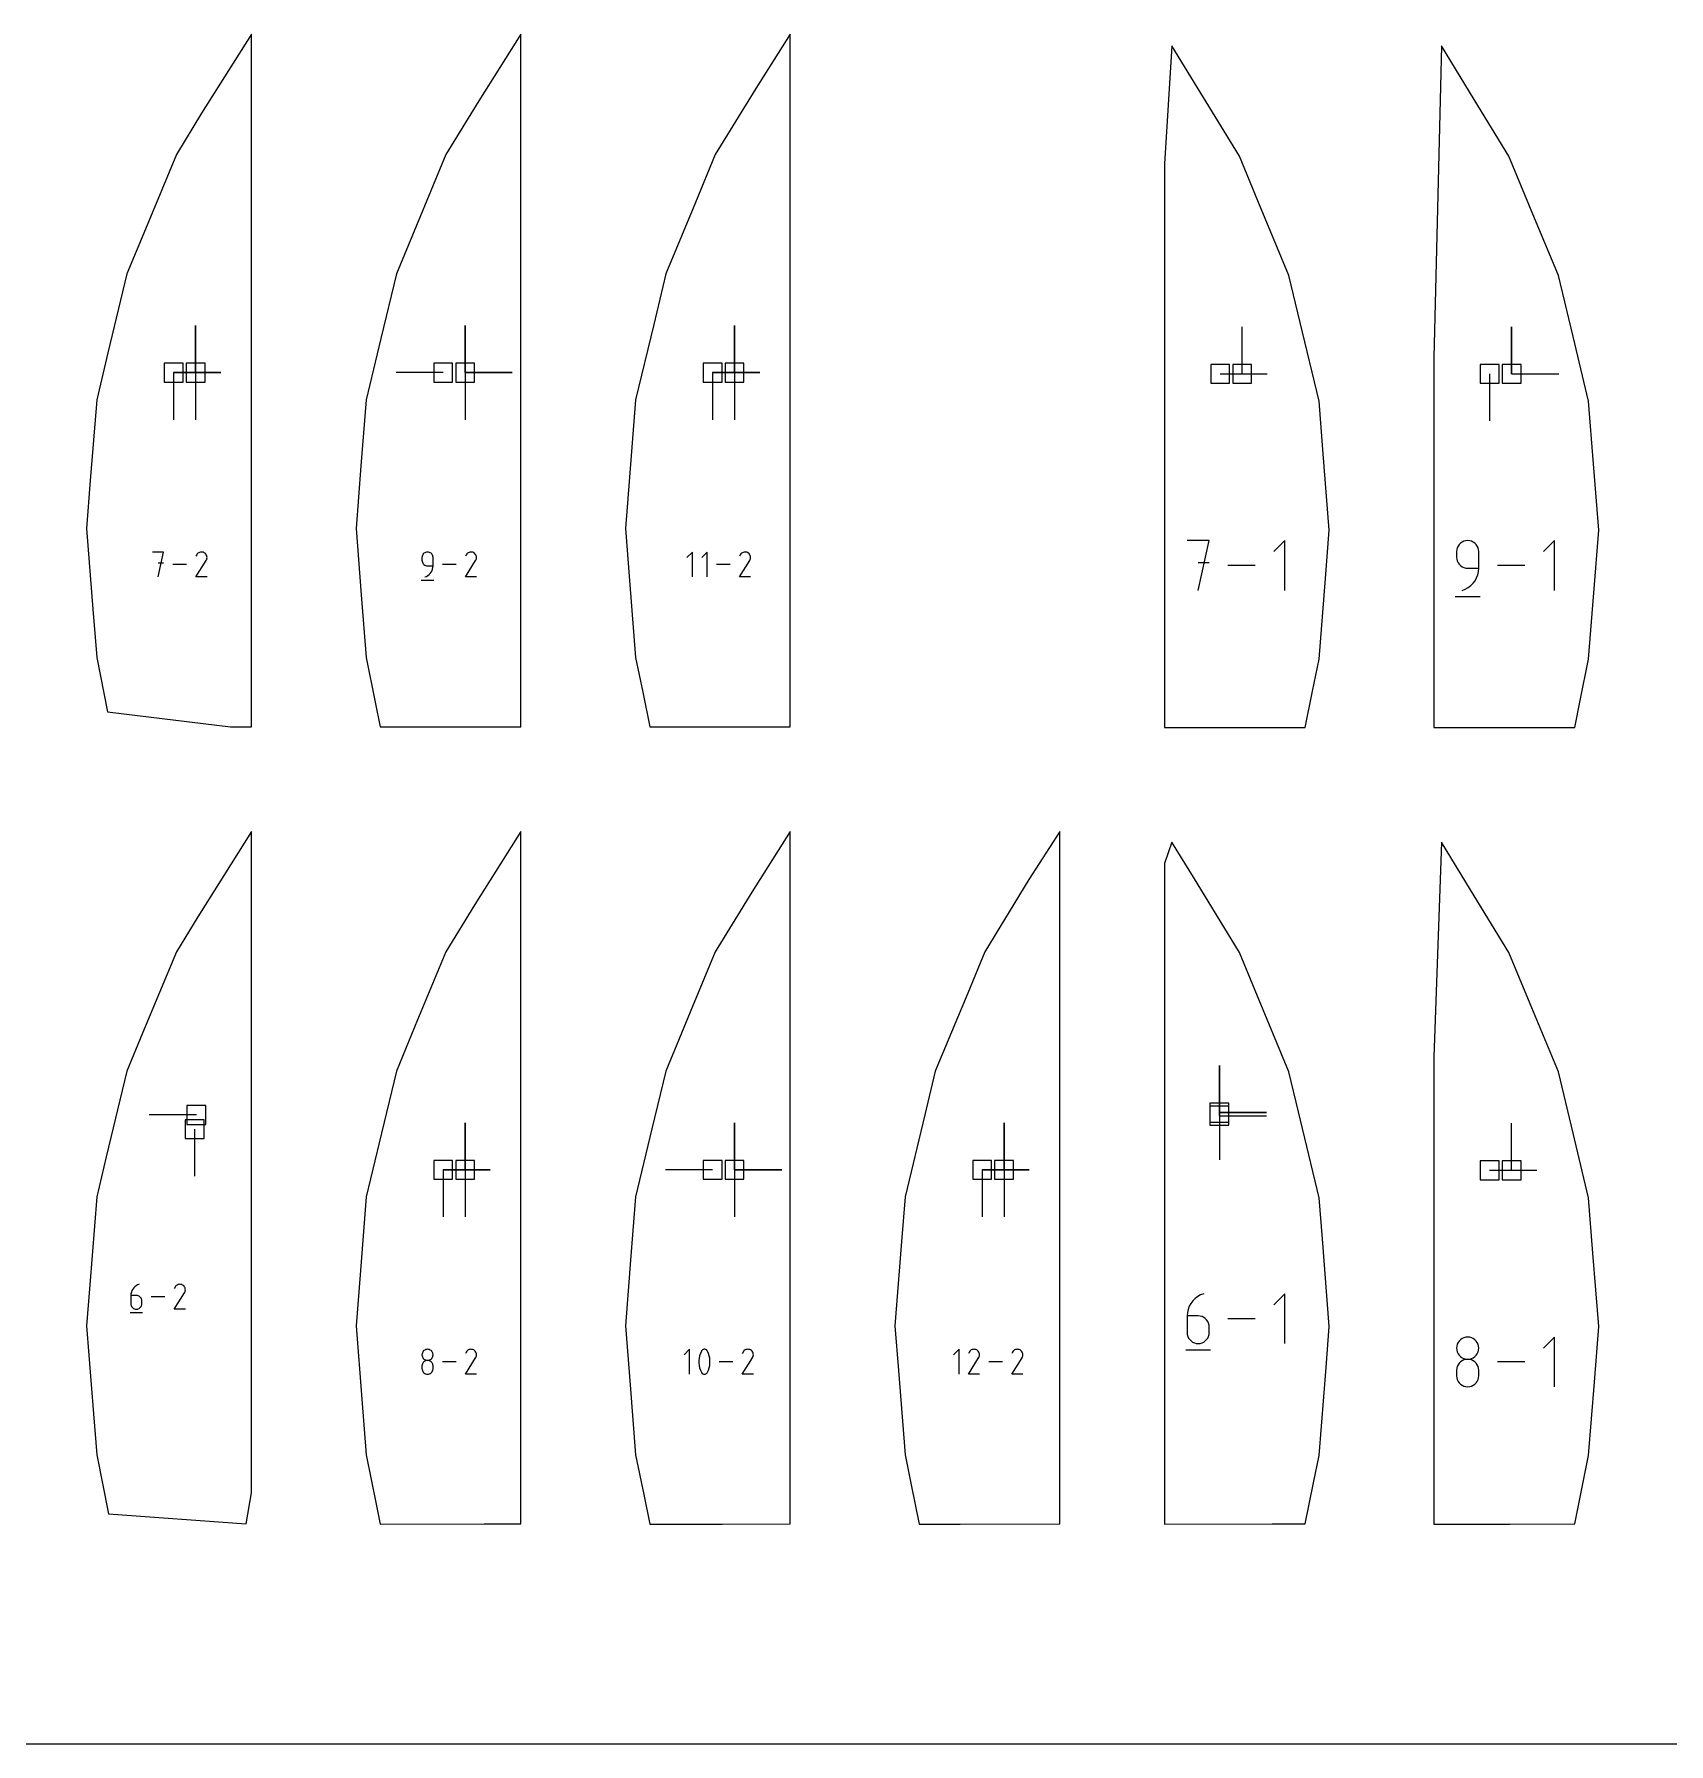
# Model space of a CAD drawing. Extents: x 0 to 800, y 0 to 1000.
# Drawn here: x 590 to 639.6, y 0 to 51.9 of the extents above; entities that cross this region are included whole.
import ezdxf

# ---------------------------------------------------------------- set-up
doc = ezdxf.new("R2010")
doc.units = 0

msp = doc.modelspace()

# ---------------------------------------------------------------- linework, layer by layer
at = {"layer": 'annotation', "color": 1}
for p, q in [((594.901879, 41.599714), (594.901879, 43.028464)), ((594.901879, 41.599714), (594.901879, 43.028464)), ((594.901879, 43.028464), (594.901879, 41.599714)), ((603.07688, 41.599714), (603.07688, 43.028464)), ((603.07688, 41.599714), (603.07688, 43.028464)), ((603.07688, 43.028464), (603.07688, 41.599714)), ((603.07688, 41.599714), (603.07688, 43.028464)), ((603.07688, 43.028464), (603.07688, 41.599714)), ((611.251881, 41.599714), (611.251881, 43.028464)), ((611.251881, 41.599714), (611.251881, 43.028464)), ((611.251881, 43.028464), (611.251881, 41.599714)), ((626.649382, 41.564891), (626.649382, 42.993641)), ((634.824383, 41.564891), (634.824383, 42.993641)), ((634.824383, 41.564891), (634.824383, 42.993641)), ((634.824383, 42.993641), (634.824383, 41.564891)), ((594.235629, 41.599714), (595.664379, 41.599714)), ((594.235629, 41.599714), (595.664379, 41.599714)), ((595.664379, 41.599714), (594.235629, 41.599714)), ((594.235629, 41.599714), (594.235629, 40.170964)), ((594.901879, 41.599714), (594.901879, 40.170964)), ((602.41063, 41.599714), (600.98188, 41.599714)), ((603.07688, 41.599714), (604.50563, 41.599714)), ((603.07688, 41.599714), (604.50563, 41.599714)), ((604.50563, 41.599714), (603.07688, 41.599714)), ((603.07688, 41.599714), (603.07688, 40.170964)), ((610.58563, 41.599714), (612.01438, 41.599714)), ((610.58563, 41.599714), (612.01438, 41.599714)), ((612.01438, 41.599714), (610.58563, 41.599714)), ((610.58563, 41.599714), (610.58563, 40.170964)), ((611.251881, 41.599714), (611.251881, 40.170964)), ((625.983132, 41.564891), (627.411882, 41.564891)), ((634.158132, 41.564891), (634.158132, 40.136141)), ((634.824383, 41.564891), (636.253133, 41.564891)), ((625.652349, 36.506567), (624.980248, 36.506567)), ((625.316346, 34.995171), (625.652349, 36.506567)), ((627.948398, 36.506567), (627.612396, 36.17047)), ((627.948398, 34.995171), (627.948398, 36.506567)), ((633.201527, 36.340046), (633.176666, 36.287692)), ((633.234676, 36.386958), (633.201527, 36.340046)), ((633.275156, 36.427478), (633.234676, 36.386958)), ((633.32201, 36.460651), (633.275156, 36.427478)), ((633.374281, 36.485525), (633.32201, 36.460651)), ((633.431014, 36.501148), (633.374281, 36.485525)), ((633.491252, 36.506567), (633.431014, 36.501148)), ((633.551615, 36.501148), (633.491252, 36.506567)), ((633.491252, 36.506567), (633.491252, 36.506567)), ((633.608414, 36.485525), (633.551615, 36.501148)), ((633.660705, 36.460651), (633.608414, 36.485525)), ((633.707543, 36.427478), (633.660705, 36.460651)), ((633.747983, 36.386958), (633.707543, 36.427478)), ((633.781082, 36.340046), (633.747983, 36.386958)), ((633.805893, 36.287692), (633.781082, 36.340046)), ((636.122973, 36.506567), (635.78697, 36.17047)), ((636.122973, 34.995171), (636.122973, 36.506567)), ((593.930369, 36.157793), (593.593947, 36.157793)), ((593.762181, 35.401259), (593.930369, 36.157793)), ((593.930369, 35.820896), (593.762181, 35.820896)), ((594.91151, 35.401253), (595.22198, 35.90107)), ((594.934045, 36.073669), (594.911984, 36.03135)), ((594.951553, 36.098495), (594.934045, 36.073669)), ((594.972557, 36.119219), (594.951553, 36.098495)), ((594.996421, 36.135674), (594.972557, 36.119219)), ((595.022505, 36.147696), (594.996421, 36.135674)), ((595.050169, 36.155118), (595.022505, 36.147696)), ((595.078776, 36.157774), (595.050169, 36.155118)), ((595.107686, 36.155498), (595.078776, 36.157774)), ((595.136261, 36.148125), (595.107686, 36.155498)), ((595.163861, 36.135488), (595.136261, 36.148125)), ((595.188547, 36.117959), (595.163861, 36.135488)), ((595.163861, 36.135488), (595.163861, 36.135488)), ((595.209187, 36.096924), (595.188547, 36.117959)), ((595.225598, 36.073028), (595.209187, 36.096924)), ((595.22198, 35.90107), (595.222351, 35.901529)), ((595.22198, 35.90107), (595.22198, 35.90107)), ((595.222351, 35.901529), (595.222707, 35.901992)), ((595.222707, 35.901992), (595.22305, 35.902463)), ((595.22305, 35.902463), (595.223382, 35.902946)), ((595.223382, 35.902946), (595.223707, 35.903444)), ((595.223707, 35.903444), (595.224025, 35.903962)), ((595.224025, 35.903962), (595.22434, 35.904503)), ((595.22434, 35.904503), (595.224654, 35.905072)), ((595.224654, 35.905072), (595.224969, 35.905672)), ((595.224969, 35.905672), (595.237788, 35.933196)), ((595.224969, 35.905672), (595.224969, 35.905672)), ((595.237596, 36.046915), (595.225598, 36.073028)), ((595.244997, 36.019231), (595.237596, 36.046915)), ((595.237788, 35.933196), (595.245277, 35.961727)), ((595.247619, 35.99062), (595.244997, 36.019231)), ((595.245277, 35.961727), (595.247619, 35.99062)), ((601.77185, 36.019781), (601.769137, 35.989558)), ((601.769137, 35.989558), (601.769137, 35.905441)), ((601.769137, 35.905441), (601.769137, 35.905441)), ((601.769137, 35.905441), (601.77185, 35.875219)), ((601.779668, 36.048234), (601.77185, 36.019781)), ((601.77185, 35.875219), (601.779668, 35.846771)), ((601.792112, 36.07444), (601.779668, 36.048234)), ((601.779668, 35.846771), (601.792112, 35.820571)), ((601.808705, 36.097922), (601.792112, 36.07444)), ((601.792112, 35.820571), (601.808705, 35.797096)), ((601.828967, 36.118204), (601.808705, 36.097922)), ((601.808705, 35.797096), (601.828967, 35.776822)), ((601.85242, 36.134809), (601.828967, 36.118204)), ((601.878585, 36.14726), (601.85242, 36.134809)), ((601.906982, 36.15508), (601.878585, 36.14726)), ((601.937135, 36.157793), (601.906982, 36.15508)), ((601.967349, 36.15508), (601.937135, 36.157793)), ((601.937135, 36.157793), (601.937135, 36.157793)), ((601.99578, 36.14726), (601.967349, 36.15508)), ((602.021955, 36.134809), (601.99578, 36.14726)), ((602.0454, 36.118204), (602.021955, 36.134809)), ((602.065642, 36.097922), (602.0454, 36.118204)), ((602.08221, 36.07444), (602.065642, 36.097922)), ((602.094629, 36.048234), (602.08221, 36.07444)), ((602.102428, 36.019781), (602.094629, 36.048234)), ((602.105132, 35.989558), (602.102428, 36.019781)), ((602.105132, 35.737254), (602.105132, 35.989558)), ((602.105132, 35.989558), (602.105132, 35.989558)), ((603.086297, 35.401253), (603.396767, 35.90107)), ((603.108832, 36.073669), (603.086771, 36.03135)), ((603.12634, 36.098495), (603.108832, 36.073669)), ((603.147345, 36.119219), (603.12634, 36.098495)), ((603.171208, 36.135674), (603.147345, 36.119219)), ((603.197292, 36.147696), (603.171208, 36.135674)), ((603.224956, 36.155118), (603.197292, 36.147696)), ((603.253563, 36.157774), (603.224956, 36.155118)), ((603.282473, 36.155498), (603.253563, 36.157774)), ((603.311048, 36.148125), (603.282473, 36.155498)), ((603.338649, 36.135488), (603.311048, 36.148125)), ((603.363334, 36.117959), (603.338649, 36.135488)), ((603.338649, 36.135488), (603.338649, 36.135488)), ((603.383974, 36.096924), (603.363334, 36.117959)), ((603.400385, 36.073028), (603.383974, 36.096924)), ((603.396767, 35.90107), (603.397138, 35.901529)), ((603.396767, 35.90107), (603.396767, 35.90107)), ((603.397138, 35.901529), (603.397494, 35.901992)), ((603.397494, 35.901992), (603.397837, 35.902463)), ((603.397837, 35.902463), (603.398169, 35.902946)), ((603.398169, 35.902946), (603.398494, 35.903444)), ((603.398494, 35.903444), (603.398812, 35.903962)), ((603.398812, 35.903962), (603.399127, 35.904503)), ((603.399127, 35.904503), (603.399441, 35.905072)), ((603.399441, 35.905072), (603.399756, 35.905672)), ((603.399756, 35.905672), (603.412575, 35.933196)), ((603.399756, 35.905672), (603.399756, 35.905672)), ((603.412383, 36.046915), (603.400385, 36.073028)), ((603.419784, 36.019231), (603.412383, 36.046915)), ((603.412575, 35.933196), (603.420064, 35.961727)), ((603.422406, 35.99062), (603.419784, 36.019231)), ((603.420064, 35.961727), (603.422406, 35.99062)), ((609.970356, 36.157793), (609.802169, 35.989558)), ((609.970356, 35.401259), (609.970356, 36.157793)), ((610.422244, 36.157793), (610.254057, 35.989558)), ((610.422244, 35.401259), (610.422244, 36.157793)), ((611.403337, 35.401253), (611.713807, 35.90107)), ((611.425873, 36.073669), (611.403812, 36.03135)), ((611.44338, 36.098495), (611.425873, 36.073669)), ((611.464385, 36.119219), (611.44338, 36.098495)), ((611.488249, 36.135674), (611.464385, 36.119219)), ((611.514332, 36.147696), (611.488249, 36.135674)), ((611.541997, 36.155118), (611.514332, 36.147696)), ((611.570604, 36.157774), (611.541997, 36.155118)), ((611.599514, 36.155498), (611.570604, 36.157774)), ((611.628089, 36.148125), (611.599514, 36.155498)), ((611.655689, 36.135488), (611.628089, 36.148125)), ((611.680375, 36.117959), (611.655689, 36.135488)), ((611.655689, 36.135488), (611.655689, 36.135488)), ((611.701015, 36.096924), (611.680375, 36.117959)), ((611.717425, 36.073028), (611.701015, 36.096924)), ((611.713807, 35.90107), (611.714179, 35.901529)), ((611.713807, 35.90107), (611.713807, 35.90107)), ((611.714179, 35.901529), (611.714534, 35.901992)), ((611.714534, 35.901992), (611.714877, 35.902463)), ((611.714877, 35.902463), (611.71521, 35.902946)), ((611.71521, 35.902946), (611.715534, 35.903444)), ((611.715534, 35.903444), (611.715853, 35.903962)), ((611.715853, 35.903962), (611.716168, 35.904503)), ((611.716168, 35.904503), (611.716481, 35.905072)), ((611.716481, 35.905072), (611.716796, 35.905672)), ((611.716796, 35.905672), (611.729616, 35.933196)), ((611.716796, 35.905672), (611.716796, 35.905672)), ((611.729423, 36.046915), (611.717425, 36.073028)), ((611.736825, 36.019231), (611.729423, 36.046915)), ((611.729616, 35.933196), (611.737104, 35.961727)), ((611.739446, 35.99062), (611.736825, 36.019231)), ((611.737104, 35.961727), (611.739446, 35.99062)), ((625.652349, 35.833519), (625.316346, 35.833519)), ((633.161047, 36.230849), (633.155628, 36.17047)), ((633.155628, 36.17047), (633.155628, 36.002421)), ((633.155628, 36.002421), (633.155628, 36.002421)), ((633.155628, 36.002421), (633.161047, 35.942045)), ((633.176666, 36.287692), (633.161047, 36.230849)), ((633.161047, 35.942045), (633.176666, 35.885211)), ((633.176666, 35.885211), (633.201527, 35.83287)), ((633.201527, 35.83287), (633.234676, 35.785972)), ((633.821472, 36.230849), (633.805893, 36.287692)), ((633.826875, 36.17047), (633.821472, 36.230849)), ((633.826875, 35.666418), (633.826875, 36.17047)), ((633.826875, 36.17047), (633.826875, 36.17047)), ((594.627823, 35.779526), (594.214164, 35.779526)), ((595.247504, 35.401253), (594.91151, 35.401253)), ((601.748144, 35.306692), (602.12641, 35.306692)), ((601.828967, 35.776822), (601.85242, 35.760225)), ((601.85242, 35.760225), (601.878585, 35.74778)), ((601.853065, 35.401259), (601.901107, 35.419162)), ((601.853065, 35.401259), (601.853065, 35.401259)), ((601.878585, 35.74778), (601.906982, 35.739965)), ((601.901107, 35.419162), (601.945204, 35.443361)), ((601.906982, 35.739965), (601.937135, 35.737254)), ((601.937135, 35.737254), (602.105132, 35.737254)), ((601.945204, 35.443361), (601.9849, 35.473239)), ((601.9849, 35.473239), (602.019739, 35.508181)), ((602.019739, 35.508181), (602.049265, 35.547569)), ((602.049265, 35.547569), (602.073023, 35.590787)), ((602.073023, 35.590787), (602.090558, 35.637218)), ((602.090558, 35.637218), (602.101413, 35.686246)), ((602.101413, 35.686246), (602.105132, 35.737254)), ((602.802611, 35.779526), (602.388951, 35.779526)), ((603.422291, 35.401253), (603.086297, 35.401253)), ((611.119651, 35.779526), (610.705991, 35.779526)), ((611.739332, 35.401253), (611.403337, 35.401253)), ((627.045717, 35.750869), (626.219312, 35.750869)), ((633.234676, 35.785972), (633.275156, 35.745469)), ((633.275156, 35.745469), (633.32201, 35.712311)), ((633.32201, 35.712311), (633.374281, 35.687449)), ((633.374281, 35.687449), (633.431014, 35.671835)), ((633.431014, 35.671835), (633.491252, 35.666418)), ((633.491252, 35.666418), (633.826875, 35.666418)), ((633.656277, 35.208779), (633.715265, 35.287468)), ((633.715265, 35.287468), (633.762729, 35.373808)), ((633.762729, 35.373808), (633.797759, 35.466568)), ((633.797759, 35.466568), (633.819445, 35.564515)), ((633.819445, 35.564515), (633.826875, 35.666418)), ((635.220291, 35.750869), (634.393886, 35.750869)), ((633.113687, 34.806247), (633.869385, 34.806247)), ((633.323298, 34.995171), (633.419276, 35.030938)), ((633.323298, 34.995171), (633.323298, 34.995171)), ((633.419276, 35.030938), (633.507373, 35.079282)), ((633.507373, 35.079282), (633.586676, 35.138973)), ((633.586676, 35.138973), (633.656277, 35.208779)), ((625.959382, 19.150272), (625.959382, 20.579022)), ((625.959382, 19.150272), (625.959382, 20.579022)), ((625.959382, 20.579022), (625.959382, 19.150272)), ((625.959382, 19.150272), (625.959382, 20.579022)), ((625.959382, 20.579022), (625.959382, 19.150272)), ((625.959382, 19.055022), (625.959382, 20.483772)), ((625.959382, 19.055022), (625.959382, 20.483772)), ((625.959382, 20.483772), (625.959382, 19.055022)), ((594.925629, 19.078238), (593.496879, 19.078238)), ((603.07688, 17.411988), (603.07688, 18.840738)), ((603.07688, 17.411988), (603.07688, 18.840738)), ((603.07688, 18.840738), (603.07688, 17.411988)), ((611.251881, 17.411988), (611.251881, 18.840738)), ((611.251881, 17.411988), (611.251881, 18.840738)), ((611.251881, 18.840738), (611.251881, 17.411988)), ((611.251881, 17.411988), (611.251881, 18.840738)), ((611.251881, 18.840738), (611.251881, 17.411988)), ((619.426881, 17.411988), (619.426881, 18.840738)), ((619.426881, 17.411988), (619.426881, 18.840738)), ((619.426881, 18.840738), (619.426881, 17.411988)), ((625.959382, 19.150272), (627.388132, 19.150272)), ((625.959382, 19.150272), (627.388132, 19.150272)), ((627.388132, 19.150272), (625.959382, 19.150272)), ((625.959382, 19.150272), (625.959382, 17.721522)), ((625.959382, 19.055022), (627.388132, 19.055022)), ((634.824383, 17.40038), (634.824383, 18.82913)), ((594.873004, 18.649613), (594.873004, 17.220863)), ((602.41063, 17.411988), (602.410629, 15.983238)), ((602.41063, 17.411988), (603.83938, 17.411988)), ((602.41063, 17.411988), (603.83938, 17.411988)), ((603.83938, 17.411988), (602.41063, 17.411988)), ((603.07688, 17.411988), (603.07688, 15.983238)), ((610.58563, 17.411988), (609.15688, 17.411988)), ((611.251881, 17.411988), (612.680631, 17.411988)), ((611.251881, 17.411988), (612.680631, 17.411988)), ((612.680631, 17.411988), (611.251881, 17.411988)), ((611.251881, 17.411988), (611.251881, 15.983238)), ((618.760631, 17.411988), (620.189381, 17.411988)), ((618.760631, 17.411988), (620.189381, 17.411988)), ((620.189381, 17.411988), (618.760631, 17.411988)), ((618.760631, 17.411988), (618.760631, 15.983238)), ((619.426881, 17.411988), (619.426881, 15.983238)), ((634.158132, 17.40038), (635.586882, 17.40038)), ((592.941191, 13.654446), (592.937471, 13.60331)), ((592.937471, 13.60331), (592.937471, 13.35186)), ((593.105468, 13.60331), (592.937471, 13.60331)), ((592.952048, 13.703577), (592.941191, 13.654446)), ((592.96959, 13.750095), (592.952048, 13.703577)), ((592.993363, 13.79339), (592.96959, 13.750095)), ((593.022913, 13.832854), (592.993363, 13.79339)), ((593.057787, 13.867876), (593.022913, 13.832854)), ((593.097533, 13.897849), (593.057787, 13.867876)), ((593.141696, 13.922162), (593.097533, 13.897849)), ((593.135683, 13.600614), (593.105468, 13.60331)), ((593.164114, 13.592837), (593.135683, 13.600614)), ((593.189823, 13.940207), (593.141696, 13.922162)), ((593.190288, 13.58045), (593.164114, 13.592837)), ((593.189823, 13.940207), (593.189823, 13.940207)), ((593.213733, 13.56392), (593.190288, 13.58045)), ((593.233976, 13.543716), (593.213733, 13.56392)), ((593.250543, 13.520309), (593.233976, 13.543716)), ((593.262963, 13.494166), (593.250543, 13.520309)), ((593.270761, 13.465757), (593.262963, 13.494166)), ((593.970897, 13.56194), (593.557237, 13.56194)), ((594.254583, 13.183667), (594.565053, 13.683484)), ((594.277118, 13.856083), (594.255057, 13.813763)), ((594.294626, 13.880909), (594.277118, 13.856083)), ((594.315631, 13.901632), (594.294626, 13.880909)), ((594.339494, 13.918088), (594.315631, 13.901632)), ((594.365578, 13.93011), (594.339494, 13.918088)), ((594.393242, 13.937532), (594.365578, 13.93011)), ((594.421849, 13.940188), (594.393242, 13.937532)), ((594.450759, 13.937912), (594.421849, 13.940188)), ((594.479334, 13.930539), (594.450759, 13.937912)), ((594.506935, 13.917902), (594.479334, 13.930539)), ((594.53162, 13.900373), (594.506935, 13.917902)), ((594.506935, 13.917902), (594.506935, 13.917902)), ((594.55226, 13.879338), (594.53162, 13.900373)), ((594.568671, 13.855442), (594.55226, 13.879338)), ((594.565053, 13.683484), (594.565424, 13.683943)), ((594.565053, 13.683484), (594.565053, 13.683484)), ((594.565424, 13.683943), (594.56578, 13.684406)), ((594.56578, 13.684406), (594.566123, 13.684877)), ((594.566123, 13.684877), (594.566455, 13.68536)), ((594.566455, 13.68536), (594.56678, 13.685858)), ((594.56678, 13.685858), (594.567098, 13.686376)), ((594.567098, 13.686376), (594.567413, 13.686917)), ((594.567413, 13.686917), (594.567727, 13.687486)), ((594.567727, 13.687486), (594.568042, 13.688086)), ((594.568042, 13.688086), (594.580861, 13.71561)), ((594.568042, 13.688086), (594.568042, 13.688086)), ((594.580669, 13.829329), (594.568671, 13.855442)), ((594.58807, 13.801645), (594.580669, 13.829329)), ((594.580861, 13.71561), (594.58835, 13.744141)), ((594.590692, 13.773034), (594.58807, 13.801645)), ((594.58835, 13.744141), (594.590692, 13.773034)), ((625.22109, 13.509532), (625.151418, 13.439564)), ((625.300493, 13.56941), (625.22109, 13.509532)), ((625.388721, 13.617983), (625.300493, 13.56941)), ((625.484869, 13.654032), (625.388721, 13.617983)), ((625.484869, 13.654032), (625.484869, 13.654032)), ((627.947972, 13.654032), (627.611969, 13.317935)), ((627.947972, 12.142637), (627.947972, 13.654032)), ((592.91643, 13.089106), (593.294696, 13.089106)), ((592.937471, 13.35186), (592.937471, 13.35186)), ((592.937471, 13.35186), (592.940183, 13.321639)), ((592.940183, 13.321639), (592.948001, 13.29319)), ((592.948001, 13.29319), (592.960446, 13.266991)), ((592.960446, 13.266991), (592.977038, 13.243516)), ((592.977038, 13.243516), (592.997301, 13.223241)), ((592.997301, 13.223241), (593.020753, 13.206644)), ((593.020753, 13.206644), (593.046918, 13.1942)), ((593.046918, 13.1942), (593.075316, 13.186384)), ((593.075316, 13.186384), (593.105468, 13.183673)), ((593.105468, 13.183673), (593.135683, 13.186384)), ((593.105468, 13.183673), (593.105468, 13.183673)), ((593.135683, 13.186384), (593.164114, 13.1942)), ((593.164114, 13.1942), (593.190288, 13.206644)), ((593.190288, 13.206644), (593.213733, 13.223241)), ((593.213733, 13.223241), (593.233976, 13.243516)), ((593.233976, 13.243516), (593.250543, 13.266991)), ((593.250543, 13.266991), (593.262963, 13.29319)), ((593.262963, 13.29319), (593.270761, 13.321639)), ((593.273466, 13.43555), (593.270761, 13.465757)), ((593.270761, 13.321639), (593.273466, 13.35186)), ((593.273466, 13.35186), (593.273466, 13.43555)), ((593.273466, 13.43555), (593.273466, 13.43555)), ((594.590577, 13.183667), (594.254583, 13.183667)), ((624.988154, 13.083143), (624.980722, 12.980985)), ((624.980722, 12.980985), (624.980722, 12.478639)), ((625.316346, 12.980985), (624.980722, 12.980985)), ((625.009845, 13.181297), (624.988154, 13.083143)), ((625.04489, 13.27423), (625.009845, 13.181297)), ((625.092383, 13.360725), (625.04489, 13.27423)), ((625.151418, 13.439564), (625.092383, 13.360725)), ((625.376709, 12.975598), (625.316346, 12.980985)), ((625.433508, 12.960062), (625.376709, 12.975598)), ((624.980722, 12.478639), (624.980722, 12.478639)), ((624.980722, 12.478639), (624.986141, 12.418264)), ((625.485799, 12.935314), (625.433508, 12.960062)), ((625.532637, 12.90229), (625.485799, 12.935314)), ((625.573077, 12.861928), (625.532637, 12.90229)), ((625.606176, 12.815165), (625.573077, 12.861928)), ((625.630987, 12.762937), (625.606176, 12.815165)), ((625.646566, 12.706181), (625.630987, 12.762937)), ((625.651969, 12.645835), (625.646566, 12.706181)), ((625.646566, 12.418264), (625.651969, 12.478639)), ((625.651969, 12.478639), (625.651969, 12.645835)), ((625.651969, 12.645835), (625.651969, 12.645835)), ((627.04529, 12.898335), (626.218885, 12.898335)), ((601.852446, 11.946175), (601.828995, 11.929594)), ((601.878613, 11.958614), (601.852446, 11.946175)), ((601.907017, 11.966429), (601.878613, 11.958614)), ((601.937182, 11.969141), (601.907017, 11.966429)), ((601.967347, 11.966429), (601.937182, 11.969141)), ((601.937182, 11.969141), (601.937182, 11.969141)), ((601.995751, 11.958614), (601.967347, 11.966429)), ((602.021918, 11.946175), (601.995751, 11.958614)), ((602.045369, 11.929594), (602.021918, 11.946175)), ((603.147345, 11.931492), (603.12634, 11.910769)), ((603.171208, 11.947948), (603.147345, 11.931492)), ((603.197292, 11.95997), (603.171208, 11.947948)), ((603.224956, 11.967392), (603.197292, 11.95997)), ((603.253563, 11.970048), (603.224956, 11.967392)), ((603.282473, 11.967772), (603.253563, 11.970048)), ((603.311048, 11.960399), (603.282473, 11.967772)), ((603.338649, 11.947762), (603.311048, 11.960399)), ((603.363334, 11.930233), (603.338649, 11.947762)), ((603.338649, 11.947762), (603.338649, 11.947762)), ((603.383974, 11.909198), (603.363334, 11.930233)), ((609.887195, 11.970066), (609.719008, 11.801832)), ((609.887195, 11.213533), (609.887195, 11.970066)), ((610.265366, 11.940241), (610.253195, 11.926401)), ((610.279539, 11.951546), (610.265366, 11.940241)), ((610.295311, 11.960182), (610.279539, 11.951546)), ((610.312279, 11.966016), (610.295311, 11.960182)), ((610.33004, 11.968914), (610.312279, 11.966016)), ((610.348191, 11.968741), (610.33004, 11.968914)), ((610.366329, 11.965364), (610.348191, 11.968741)), ((610.384052, 11.958648), (610.366329, 11.965364)), ((610.390836, 11.955083), (610.384052, 11.958648)), ((610.384052, 11.958648), (610.384052, 11.958648)), ((610.397346, 11.950988), (610.390836, 11.955083)), ((610.403551, 11.946396), (610.397346, 11.950988)), ((610.409418, 11.941338), (610.403551, 11.946396)), ((610.414916, 11.935848), (610.409418, 11.941338)), ((610.420014, 11.929957), (610.414916, 11.935848)), ((610.424679, 11.923699), (610.420014, 11.929957)), ((611.547547, 11.931492), (611.526542, 11.910769)), ((611.57141, 11.947948), (611.547547, 11.931492)), ((611.597494, 11.95997), (611.57141, 11.947948)), ((611.625158, 11.967392), (611.597494, 11.95997)), ((611.653765, 11.970048), (611.625158, 11.967392)), ((611.682675, 11.967772), (611.653765, 11.970048)), ((611.71125, 11.960399), (611.682675, 11.967772)), ((611.738851, 11.947762), (611.71125, 11.960399)), ((611.763536, 11.930233), (611.738851, 11.947762)), ((611.738851, 11.947762), (611.738851, 11.947762)), ((611.784176, 11.909198), (611.763536, 11.930233)), ((618.061396, 11.970066), (617.893209, 11.801832)), ((618.061396, 11.213533), (618.061396, 11.970066)), ((618.406178, 11.931492), (618.385173, 11.910769)), ((618.430041, 11.947948), (618.406178, 11.931492)), ((618.456125, 11.95997), (618.430041, 11.947948)), ((618.483789, 11.967392), (618.456125, 11.95997)), ((618.512396, 11.970048), (618.483789, 11.967392)), ((618.541306, 11.967772), (618.512396, 11.970048)), ((618.569881, 11.960399), (618.541306, 11.967772)), ((618.597482, 11.947762), (618.569881, 11.960399)), ((618.622167, 11.930233), (618.597482, 11.947762)), ((618.597482, 11.947762), (618.597482, 11.947762)), ((618.642807, 11.909198), (618.622167, 11.930233)), ((619.723347, 11.931492), (619.702342, 11.910769)), ((619.74721, 11.947948), (619.723347, 11.931492)), ((619.773294, 11.95997), (619.74721, 11.947948)), ((619.800958, 11.967392), (619.773294, 11.95997)), ((619.829565, 11.970048), (619.800958, 11.967392)), ((619.858475, 11.967772), (619.829565, 11.970048)), ((619.88705, 11.960399), (619.858475, 11.967772)), ((619.914651, 11.947762), (619.88705, 11.960399)), ((619.939336, 11.930233), (619.914651, 11.947762)), ((619.914651, 11.947762), (619.914651, 11.947762)), ((619.959976, 11.909198), (619.939336, 11.930233)), ((624.938687, 11.953712), (625.694384, 11.953712)), ((624.986141, 12.418264), (625.00176, 12.36143)), ((625.00176, 12.36143), (625.026622, 12.309088)), ((625.026622, 12.309088), (625.05977, 12.26219)), ((625.05977, 12.26219), (625.10025, 12.221687)), ((625.10025, 12.221687), (625.147104, 12.188529)), ((625.147104, 12.188529), (625.199375, 12.163667)), ((625.199375, 12.163667), (625.256108, 12.148053)), ((625.256108, 12.148053), (625.316346, 12.142637)), ((625.316346, 12.142637), (625.376709, 12.148053)), ((625.316346, 12.142637), (625.316346, 12.142637)), ((625.376709, 12.148053), (625.433508, 12.163667)), ((625.433508, 12.163667), (625.485799, 12.188529)), ((625.485799, 12.188529), (625.532637, 12.221687)), ((625.532637, 12.221687), (625.573077, 12.26219)), ((625.573077, 12.26219), (625.606176, 12.309088)), ((625.606176, 12.309088), (625.630987, 12.36143)), ((625.630987, 12.36143), (625.646566, 12.418264)), ((633.161139, 12.065156), (633.155723, 12.005059)), ((633.155723, 12.005059), (633.155723, 12.005059)), ((633.155723, 12.005059), (633.161142, 11.94468)), ((633.176749, 12.121779), (633.161139, 12.065156)), ((633.161142, 11.94468), (633.17676, 11.887837)), ((633.201601, 12.173968), (633.176749, 12.121779)), ((633.23474, 12.220762), (633.201601, 12.173968)), ((633.275212, 12.261202), (633.23474, 12.220762)), ((633.322062, 12.294327), (633.275212, 12.261202)), ((633.374338, 12.319177), (633.322062, 12.294327)), ((633.431084, 12.334791), (633.374338, 12.319177)), ((633.491347, 12.340209), (633.431084, 12.334791)), ((633.551609, 12.334791), (633.491347, 12.340209)), ((633.491347, 12.340209), (633.491347, 12.340209)), ((633.608356, 12.319177), (633.551609, 12.334791)), ((633.660631, 12.294327), (633.608356, 12.319177)), ((633.707482, 12.261202), (633.660631, 12.294327)), ((633.747953, 12.220762), (633.707482, 12.261202)), ((633.781092, 12.173968), (633.747953, 12.220762)), ((633.805944, 12.121779), (633.781092, 12.173968)), ((633.805933, 11.887837), (633.821551, 11.94468)), ((633.821555, 12.065156), (633.805944, 12.121779)), ((633.821551, 11.94468), (633.82697, 12.005059)), ((633.82697, 12.005059), (633.821555, 12.065156)), ((633.82697, 12.005059), (633.82697, 12.005059)), ((636.122973, 12.342057), (635.78697, 12.005959)), ((636.122973, 10.830661), (636.122973, 12.342057)), ((601.771896, 11.831463), (601.769185, 11.801381)), ((601.769185, 11.801381), (601.769185, 11.801381)), ((601.769185, 11.801381), (601.771897, 11.771158)), ((601.771896, 11.495168), (601.769185, 11.464959)), ((601.769185, 11.464959), (601.769185, 11.381269)), ((601.77971, 11.859806), (601.771896, 11.831463)), ((601.77971, 11.52361), (601.771896, 11.495168)), ((601.771897, 11.771158), (601.779715, 11.742705)), ((601.792149, 11.885929), (601.77971, 11.859806)), ((601.792149, 11.549808), (601.77971, 11.52361)), ((601.779715, 11.742705), (601.79216, 11.716499)), ((601.808737, 11.909352), (601.792149, 11.885929)), ((601.808737, 11.573284), (601.792149, 11.549808)), ((601.79216, 11.716499), (601.808753, 11.693017)), ((601.828995, 11.929594), (601.808737, 11.909352)), ((601.828995, 11.593562), (601.808737, 11.573284)), ((601.808753, 11.693017), (601.829015, 11.672735)), ((601.852446, 11.610165), (601.828995, 11.593562)), ((601.829015, 11.672735), (601.852467, 11.65613)), ((601.878613, 11.622614), (601.852446, 11.610165)), ((601.852467, 11.65613), (601.878632, 11.643679)), ((601.907017, 11.630434), (601.878613, 11.622614)), ((601.878632, 11.643679), (601.90703, 11.635859)), ((601.937182, 11.633147), (601.907017, 11.630434)), ((601.90703, 11.635859), (601.937182, 11.633147)), ((601.937182, 11.633147), (601.967334, 11.635859)), ((601.967347, 11.630435), (601.937182, 11.633147)), ((601.937182, 11.633147), (601.937182, 11.633147)), ((601.937182, 11.633147), (601.937182, 11.633147)), ((601.967334, 11.635859), (601.995732, 11.643679)), ((601.995751, 11.62262), (601.967347, 11.630435)), ((601.995732, 11.643679), (602.021897, 11.65613)), ((602.021918, 11.610175), (601.995751, 11.62262)), ((602.021897, 11.65613), (602.04535, 11.672735)), ((602.045369, 11.593578), (602.021918, 11.610175)), ((602.04535, 11.672735), (602.065612, 11.693017)), ((602.065627, 11.909352), (602.045369, 11.929594)), ((602.065627, 11.573304), (602.045369, 11.593578)), ((602.065612, 11.693017), (602.082205, 11.716499)), ((602.082215, 11.885929), (602.065627, 11.909352)), ((602.082215, 11.549829), (602.065627, 11.573304)), ((602.082205, 11.716499), (602.094649, 11.742705)), ((602.094655, 11.859806), (602.082215, 11.885929)), ((602.094655, 11.523629), (602.082215, 11.549829)), ((602.094649, 11.742705), (602.102467, 11.771158)), ((602.102469, 11.831463), (602.094655, 11.859806)), ((602.102469, 11.495181), (602.094655, 11.523629)), ((602.102467, 11.771158), (602.10518, 11.801381)), ((602.10518, 11.801381), (602.102469, 11.831463)), ((602.10518, 11.464959), (602.102469, 11.495181)), ((602.10518, 11.801381), (602.10518, 11.801381)), ((602.10518, 11.381269), (602.10518, 11.464959)), ((602.10518, 11.464959), (602.10518, 11.464959)), ((602.802611, 11.5918), (602.388951, 11.5918)), ((603.086297, 11.213526), (603.396767, 11.713344)), ((603.108832, 11.885943), (603.086771, 11.843623)), ((603.12634, 11.910769), (603.108832, 11.885943)), ((603.400385, 11.885302), (603.383974, 11.909198)), ((603.396767, 11.713344), (603.397138, 11.713803)), ((603.396767, 11.713344), (603.396767, 11.713344)), ((603.397138, 11.713803), (603.397494, 11.714266)), ((603.397494, 11.714266), (603.397837, 11.714737)), ((603.397837, 11.714737), (603.398169, 11.71522)), ((603.398169, 11.71522), (603.398494, 11.715718)), ((603.398494, 11.715718), (603.398812, 11.716236)), ((603.398812, 11.716236), (603.399127, 11.716777)), ((603.399127, 11.716777), (603.399441, 11.717346)), ((603.399441, 11.717346), (603.399756, 11.717946)), ((603.399756, 11.717946), (603.412575, 11.74547)), ((603.399756, 11.717946), (603.399756, 11.717946)), ((603.412383, 11.859189), (603.400385, 11.885302)), ((603.419784, 11.831505), (603.412383, 11.859189)), ((603.412575, 11.74547), (603.420064, 11.774001)), ((603.422406, 11.802894), (603.419784, 11.831505)), ((603.420064, 11.774001), (603.422406, 11.802894)), ((610.178179, 11.700196), (610.170929, 11.627744)), ((610.170929, 11.627744), (610.170929, 11.554993)), ((610.170929, 11.554993), (610.178179, 11.482502)), ((610.192679, 11.771789), (610.178179, 11.700196)), ((610.178179, 11.482502), (610.192679, 11.410831)), ((610.214429, 11.841964), (610.192679, 11.771789)), ((610.243429, 11.910161), (610.214429, 11.841964)), ((610.253195, 11.926401), (610.243429, 11.910161)), ((610.243429, 11.910161), (610.243429, 11.910161)), ((610.428881, 11.917105), (610.424679, 11.923699)), ((610.432586, 11.910209), (610.428881, 11.917105)), ((610.461727, 11.841871), (610.432586, 11.910209)), ((610.432586, 11.910209), (610.432586, 11.910209)), ((610.483583, 11.77159), (610.461727, 11.841871)), ((610.498153, 11.699927), (610.483583, 11.77159)), ((610.483583, 11.410633), (610.498153, 11.482233)), ((610.505439, 11.62744), (610.498153, 11.699927)), ((610.498153, 11.482233), (610.505439, 11.554689)), ((610.505439, 11.554689), (610.505439, 11.62744)), ((611.202813, 11.5918), (610.789153, 11.5918)), ((611.486499, 11.213526), (611.796969, 11.713344)), ((611.509034, 11.885943), (611.486973, 11.843623)), ((611.526542, 11.910769), (611.509034, 11.885943)), ((611.800587, 11.885302), (611.784176, 11.909198)), ((611.796969, 11.713344), (611.79734, 11.713803)), ((611.796969, 11.713344), (611.796969, 11.713344)), ((611.79734, 11.713803), (611.797696, 11.714266)), ((611.797696, 11.714266), (611.798039, 11.714737)), ((611.798039, 11.714737), (611.798371, 11.71522)), ((611.798371, 11.71522), (611.798696, 11.715718)), ((611.798696, 11.715718), (611.799014, 11.716236)), ((611.799014, 11.716236), (611.799329, 11.716777)), ((611.799329, 11.716777), (611.799643, 11.717346)), ((611.799643, 11.717346), (611.799958, 11.717946)), ((611.799958, 11.717946), (611.812777, 11.74547)), ((611.799958, 11.717946), (611.799958, 11.717946)), ((611.812585, 11.859189), (611.800587, 11.885302)), ((611.819986, 11.831505), (611.812585, 11.859189)), ((611.812777, 11.74547), (611.820266, 11.774001)), ((611.822608, 11.802894), (611.819986, 11.831505)), ((611.820266, 11.774001), (611.822608, 11.802894)), ((618.34513, 11.213526), (618.6556, 11.713344)), ((618.367665, 11.885943), (618.345604, 11.843623)), ((618.385173, 11.910769), (618.367665, 11.885943)), ((618.659218, 11.885302), (618.642807, 11.909198)), ((618.6556, 11.713344), (618.655971, 11.713803)), ((618.6556, 11.713344), (618.6556, 11.713344)), ((618.655971, 11.713803), (618.656327, 11.714266)), ((618.656327, 11.714266), (618.65667, 11.714737)), ((618.65667, 11.714737), (618.657003, 11.71522)), ((618.657003, 11.71522), (618.657327, 11.715718)), ((618.657327, 11.715718), (618.657645, 11.716236)), ((618.657645, 11.716236), (618.65796, 11.716777)), ((618.65796, 11.716777), (618.658274, 11.717346)), ((618.658274, 11.717346), (618.658589, 11.717946)), ((618.658589, 11.717946), (618.671408, 11.74547)), ((618.658589, 11.717946), (618.658589, 11.717946)), ((618.671216, 11.859189), (618.659218, 11.885302)), ((618.678617, 11.831505), (618.671216, 11.859189)), ((618.671408, 11.74547), (618.678897, 11.774001)), ((618.681239, 11.802894), (618.678617, 11.831505)), ((618.678897, 11.774001), (618.681239, 11.802894)), ((619.378613, 11.5918), (618.964953, 11.5918)), ((619.662299, 11.213526), (619.972769, 11.713344)), ((619.684834, 11.885943), (619.662773, 11.843623)), ((619.702342, 11.910769), (619.684834, 11.885943)), ((619.976387, 11.885302), (619.959976, 11.909198)), ((619.972769, 11.713344), (619.97314, 11.713803)), ((619.972769, 11.713344), (619.972769, 11.713344)), ((619.97314, 11.713803), (619.973496, 11.714266)), ((619.973496, 11.714266), (619.973839, 11.714737)), ((619.973839, 11.714737), (619.974172, 11.71522)), ((619.974172, 11.71522), (619.974496, 11.715718)), ((619.974496, 11.715718), (619.974814, 11.716236)), ((619.974814, 11.716236), (619.975129, 11.716777)), ((619.975129, 11.716777), (619.975443, 11.717346)), ((619.975443, 11.717346), (619.975758, 11.717946)), ((619.975758, 11.717946), (619.988577, 11.74547)), ((619.975758, 11.717946), (619.975758, 11.717946)), ((619.988385, 11.859189), (619.976387, 11.885302)), ((619.995786, 11.831505), (619.988385, 11.859189)), ((619.988577, 11.74547), (619.996066, 11.774001)), ((619.998408, 11.802894), (619.995786, 11.831505)), ((619.996066, 11.774001), (619.998408, 11.802894)), ((633.176749, 11.45013), (633.161139, 11.39331)), ((633.201601, 11.502468), (633.176749, 11.45013)), ((633.17676, 11.887837), (633.201622, 11.835483)), ((633.23474, 11.549369), (633.201601, 11.502468)), ((633.201622, 11.835483), (633.234771, 11.78857)), ((633.275212, 11.58988), (633.23474, 11.549369)), ((633.234771, 11.78857), (633.275251, 11.748051)), ((633.322062, 11.623048), (633.275212, 11.58988)), ((633.275251, 11.748051), (633.322104, 11.714878)), ((633.374338, 11.64792), (633.322062, 11.623048)), ((633.322104, 11.714878), (633.374376, 11.690004)), ((633.431084, 11.663542), (633.374338, 11.64792)), ((633.374376, 11.690004), (633.431109, 11.674381)), ((633.491347, 11.668962), (633.431084, 11.663542)), ((633.431109, 11.674381), (633.491347, 11.668962)), ((633.491347, 11.668962), (633.551585, 11.674381)), ((633.551609, 11.663545), (633.491347, 11.668962)), ((633.491347, 11.668962), (633.491347, 11.668962)), ((633.491347, 11.668962), (633.491347, 11.668962)), ((633.551585, 11.674381), (633.608317, 11.690004)), ((633.608356, 11.647931), (633.551609, 11.663545)), ((633.608317, 11.690004), (633.660589, 11.714878)), ((633.660631, 11.623069), (633.608356, 11.647931)), ((633.660589, 11.714878), (633.707443, 11.748051)), ((633.707482, 11.589911), (633.660631, 11.623069)), ((633.707443, 11.748051), (633.747922, 11.78857)), ((633.747953, 11.549408), (633.707482, 11.589911)), ((633.747922, 11.78857), (633.781071, 11.835483)), ((633.781092, 11.50251), (633.747953, 11.549408)), ((633.781071, 11.835483), (633.805933, 11.887837)), ((633.805944, 11.450169), (633.781092, 11.50251)), ((633.821555, 11.393335), (633.805944, 11.450169)), ((635.220291, 11.586359), (634.393886, 11.586359)), ((601.769185, 11.381269), (601.769185, 11.381269)), ((601.769185, 11.381269), (601.771897, 11.351062)), ((601.771897, 11.351062), (601.779715, 11.322653)), ((601.779715, 11.322653), (601.79216, 11.29651)), ((601.79216, 11.29651), (601.808753, 11.273103)), ((601.808753, 11.273103), (601.829015, 11.2529)), ((601.829015, 11.2529), (601.852467, 11.23637)), ((601.852467, 11.23637), (601.878632, 11.223982)), ((601.878632, 11.223982), (601.90703, 11.216205)), ((601.90703, 11.216205), (601.937182, 11.213509)), ((601.937182, 11.213509), (601.967334, 11.216205)), ((601.937182, 11.213509), (601.937182, 11.213509)), ((601.967334, 11.216205), (601.995732, 11.223982)), ((601.995732, 11.223982), (602.021897, 11.23637)), ((602.021897, 11.23637), (602.04535, 11.2529)), ((602.04535, 11.2529), (602.065612, 11.273103)), ((602.065612, 11.273103), (602.082205, 11.29651)), ((602.082205, 11.29651), (602.094649, 11.322653)), ((602.094649, 11.322653), (602.102467, 11.351062)), ((602.102467, 11.351062), (602.10518, 11.381269)), ((603.422291, 11.213526), (603.086297, 11.213526)), ((610.192679, 11.410831), (610.214429, 11.34054)), ((610.214429, 11.34054), (610.243429, 11.272189)), ((610.243429, 11.272189), (610.243429, 11.272189)), ((610.243429, 11.272189), (610.247122, 11.265306)), ((610.247122, 11.265306), (610.251292, 11.258745)), ((610.251292, 11.258745), (610.255923, 11.252526)), ((610.255923, 11.252526), (610.260996, 11.246669)), ((610.260996, 11.246669), (610.266495, 11.241194)), ((610.266495, 11.241194), (610.272401, 11.236121)), ((610.272401, 11.236121), (610.278698, 11.23147)), ((610.278698, 11.23147), (610.285367, 11.22726)), ((610.285367, 11.22726), (610.292391, 11.223512)), ((610.292391, 11.223512), (610.292391, 11.223512)), ((610.292391, 11.223512), (610.309974, 11.216939)), ((610.309974, 11.216939), (610.328006, 11.213673)), ((610.328006, 11.213673), (610.346081, 11.213582)), ((610.346081, 11.213582), (610.36379, 11.216532)), ((610.36379, 11.216532), (610.380727, 11.222389)), ((610.380727, 11.222389), (610.396482, 11.231022)), ((610.396482, 11.231022), (610.410649, 11.242296)), ((610.410649, 11.242296), (610.42282, 11.256078)), ((610.42282, 11.256078), (610.432586, 11.272236)), ((610.432586, 11.272236), (610.461727, 11.340447)), ((610.432586, 11.272236), (610.432586, 11.272236)), ((610.461727, 11.340447), (610.483583, 11.410633)), ((611.822493, 11.213526), (611.486499, 11.213526)), ((618.681125, 11.213526), (618.34513, 11.213526)), ((619.998294, 11.213526), (619.662299, 11.213526)), ((633.161139, 11.39331), (633.155723, 11.332959)), ((633.155723, 11.332959), (633.155723, 11.165763)), ((633.155723, 11.165763), (633.155723, 11.165763)), ((633.155723, 11.165763), (633.161142, 11.105417)), ((633.161142, 11.105417), (633.17676, 11.048661)), ((633.17676, 11.048661), (633.201622, 10.996433)), ((633.201622, 10.996433), (633.234771, 10.94967)), ((633.234771, 10.94967), (633.275251, 10.909308)), ((633.275251, 10.909308), (633.322104, 10.876285)), ((633.660589, 10.876285), (633.707443, 10.909308)), ((633.707443, 10.909308), (633.747922, 10.94967)), ((633.747922, 10.94967), (633.781071, 10.996433)), ((633.781071, 10.996433), (633.805933, 11.048661)), ((633.805933, 11.048661), (633.821551, 11.105417)), ((633.821551, 11.105417), (633.82697, 11.165763)), ((633.82697, 11.332959), (633.821555, 11.393335)), ((633.82697, 11.165763), (633.82697, 11.332959)), ((633.82697, 11.332959), (633.82697, 11.332959)), ((633.322104, 10.876285), (633.374376, 10.851536)), ((633.374376, 10.851536), (633.431109, 10.836)), ((633.431109, 10.836), (633.491347, 10.830614)), ((633.491347, 10.830614), (633.551585, 10.836)), ((633.491347, 10.830614), (633.491347, 10.830614)), ((633.551585, 10.836), (633.608317, 10.851536)), ((633.608317, 10.851536), (633.660589, 10.876285))]:
    msp.add_line(p, q, dxfattribs=at)
at = {"layer": 'boundary', "color": 5}
for p, q in [((596.592505, 51.867952), (595.083943, 49.468694)), ((596.592505, 34.744402), (596.592505, 51.867952)), ((604.767505, 51.867952), (603.488514, 49.84332)), ((604.767505, 40.627339), (604.767505, 51.867952)), ((612.942506, 51.867952), (611.893086, 50.217945)), ((612.942506, 46.510276), (612.942506, 51.867952)), ((624.517932, 51.516151), (624.292507, 47.938462)), ((625.284534, 50.26517), (624.517932, 51.516151)), ((632.692933, 51.516151), (632.467507, 42.061399)), ((633.689106, 49.890545), (632.692933, 51.516151)), ((603.488514, 49.84332), (602.492341, 48.217713)), ((611.893086, 50.217945), (610.667342, 48.217713)), ((626.56767, 48.171282), (625.284534, 50.26517)), ((634.742671, 48.171282), (633.689106, 49.890545)), ((595.083943, 49.468694), (594.317341, 48.217713)), ((594.317341, 48.217713), (593.377559, 45.94888)), ((602.492341, 48.217713), (601.7207, 46.354805)), ((610.667342, 48.217713), (610.06384, 46.760731)), ((624.292507, 47.938462), (624.292507, 30.83201)), ((627.129137, 46.815781), (626.56767, 48.171282)), ((635.472278, 46.409855), (634.742671, 48.171282)), ((610.06384, 46.760731), (609.166094, 44.593378)), ((628.068919, 44.546947), (627.129137, 46.815781)), ((601.7207, 46.354805), (600.991093, 44.593378)), ((612.942506, 30.857461), (612.942506, 46.510276)), ((636.24392, 44.546947), (635.472278, 46.409855)), ((593.377559, 45.94888), (592.816092, 44.593378)), ((592.816092, 44.593378), (592.242803, 42.205462)), ((600.991093, 44.593378), (600.520373, 42.632693)), ((609.166094, 44.593378), (608.797943, 43.059924)), ((628.411427, 43.1203), (628.068919, 44.546947)), ((636.688997, 42.693069), (636.24392, 44.546947)), ((608.797943, 43.059924), (608.250296, 40.778815)), ((628.984717, 40.732384), (628.411427, 43.1203)), ((600.520373, 42.632693), (600.075295, 40.778815)), ((637.159717, 40.732384), (636.688997, 42.693069)), ((592.242803, 42.205462), (591.900295, 40.778815)), ((632.467507, 42.061399), (632.467507, 30.83201)), ((591.900295, 40.778815), (591.707618, 38.330615)), ((600.075295, 40.778815), (599.917091, 38.768631)), ((604.767505, 30.857461), (604.767505, 40.627339)), ((608.250296, 40.778815), (608.126564, 39.206648)), ((629.09983, 39.269721), (628.984717, 40.732384)), ((637.309303, 38.831704), (637.159717, 40.732384)), ((608.126564, 39.206648), (607.942505, 36.867952)), ((629.292507, 36.82152), (629.09983, 39.269721)), ((599.917091, 38.768631), (599.767505, 36.867952)), ((637.467508, 36.82152), (637.309303, 38.831704)), ((591.707618, 38.330615), (591.592504, 36.867952)), ((591.592504, 36.867952), (591.785181, 34.419751)), ((599.767505, 36.867952), (599.925709, 34.857768)), ((607.942505, 36.867952), (608.066237, 35.295785)), ((629.177394, 35.358857), (629.292507, 36.82152)), ((637.317922, 34.920841), (637.467508, 36.82152)), ((608.066237, 35.295785), (608.250296, 32.957088)), ((628.984716, 32.910657), (629.177394, 35.358857)), ((599.925709, 34.857768), (600.075295, 32.957088)), ((637.159717, 32.910657), (637.317922, 34.920841)), ((591.785181, 34.419751), (591.900295, 32.957088)), ((596.592504, 30.857461), (596.592505, 34.744402)), ((591.900295, 32.957088), (592.23367, 31.312381)), ((600.075295, 32.957088), (600.349025, 31.606642)), ((608.250296, 32.957088), (608.46438, 31.900903)), ((628.788486, 31.939935), (628.984716, 32.910657)), ((636.904722, 31.649237), (637.159717, 32.910657)), ((608.46438, 31.900903), (608.676334, 30.855226)), ((628.564972, 30.834246), (628.788486, 31.939935)), ((636.739972, 30.834246), (636.904722, 31.649237)), ((592.23367, 31.312381), (595.961111, 30.85713)), ((600.349025, 31.606642), (600.501334, 30.855226)), ((595.961111, 30.85713), (596.592504, 30.857461)), ((600.501334, 30.855226), (603.180489, 30.85663)), ((603.180489, 30.85663), (604.767505, 30.857461)), ((608.676334, 30.855226), (610.399868, 30.856129)), ((610.399868, 30.856129), (612.942506, 30.857461)), ((624.292507, 30.83201), (627.078154, 30.833468)), ((627.078154, 30.833468), (628.564972, 30.834246)), ((632.467507, 30.83201), (634.296123, 30.832967)), ((634.296123, 30.832967), (636.739972, 30.834246)), ((596.592505, 27.680226), (594.969157, 25.093656)), ((596.592505, 7.615207), (596.592505, 27.680226)), ((604.767505, 27.680226), (603.373729, 25.468281)), ((604.767505, 13.498144), (604.767505, 27.680226)), ((612.942506, 27.680226), (611.7783, 25.842906)), ((612.942506, 19.381081), (612.942506, 27.680226)), ((621.117507, 27.680226), (620.182872, 26.217532)), ((621.117507, 25.264018), (621.117507, 27.680226)), ((624.517932, 27.351641), (624.292507, 26.712483)), ((625.169749, 26.287972), (624.517932, 27.351641)), ((632.692933, 27.351641), (632.467507, 20.83542)), ((633.57432, 25.913347), (632.692933, 27.351641)), ((624.292507, 26.712483), (624.292507, 6.6675)), ((620.182872, 26.217532), (618.842343, 24.029987)), ((626.56767, 24.006771), (625.169749, 26.287972)), ((603.373729, 25.468281), (602.492341, 24.029987)), ((611.7783, 25.842906), (610.667342, 24.029987)), ((634.742671, 24.006771), (633.57432, 25.913347)), ((594.969157, 25.093656), (594.317341, 24.029987)), ((621.117506, 6.669735), (621.117507, 25.264018)), ((594.317341, 24.029987), (593.293489, 21.558191)), ((602.492341, 24.029987), (601.63663, 21.964116)), ((610.667342, 24.029987), (609.97977, 22.370042)), ((618.842343, 24.029987), (618.322911, 22.775967)), ((627.045068, 22.854233), (626.56767, 24.006771)), ((635.388208, 22.448307), (634.742671, 24.006771)), ((628.068919, 20.382436), (627.045068, 22.854233)), ((609.97977, 22.370042), (609.166094, 20.405652)), ((618.322911, 22.775967), (617.341094, 20.405652)), ((636.24392, 20.382436), (635.388208, 22.448307)), ((601.63663, 21.964116), (600.991093, 20.405652)), ((593.293489, 21.558191), (592.816092, 20.405652)), ((632.467507, 20.83542), (632.467507, 6.6675)), ((592.816092, 20.405652), (592.191518, 17.80412)), ((600.991093, 20.405652), (600.469088, 18.231351)), ((609.166094, 20.405652), (608.746658, 18.658582)), ((617.341094, 20.405652), (617.024228, 19.085813)), ((628.360142, 19.169405), (628.068919, 20.382436)), ((636.637713, 18.742174), (636.24392, 20.382436)), ((612.942506, 6.669735), (612.942506, 19.381081)), ((617.024228, 19.085813), (616.425297, 16.591089)), ((628.984717, 16.567873), (628.360142, 19.169405)), ((637.159717, 16.567873), (636.637713, 18.742174)), ((600.469088, 18.231351), (600.075295, 16.591089)), ((608.746658, 18.658582), (608.250296, 16.591089)), ((592.191518, 17.80412), (591.900295, 16.591089)), ((591.900295, 16.591089), (591.690381, 13.92388)), ((600.075295, 16.591089), (599.899855, 14.361897)), ((608.250296, 16.591089), (608.109328, 14.799914)), ((616.425297, 16.591089), (616.318801, 15.23793)), ((629.082594, 15.324219), (628.984717, 16.567873)), ((637.292067, 14.886202), (637.159717, 16.567873)), ((616.318801, 15.23793), (616.117506, 12.680226)), ((629.292507, 12.65701), (629.082594, 15.324219)), ((608.109328, 14.799914), (607.942505, 12.680226)), ((637.467508, 12.65701), (637.292067, 14.886202)), ((599.899855, 14.361897), (599.767505, 12.680226)), ((591.690381, 13.92388), (591.592504, 12.680226)), ((604.767505, 6.669735), (604.767505, 13.498144)), ((591.592504, 12.680226), (591.802417, 10.013017)), ((599.767505, 12.680226), (599.942945, 10.451034)), ((607.942505, 12.680226), (608.083473, 10.88905)), ((616.117506, 12.680226), (616.224001, 11.327067)), ((629.19463, 11.413355), (629.292507, 12.65701)), ((637.335158, 10.975339), (637.467508, 12.65701)), ((628.984716, 8.746147), (629.19463, 11.413355)), ((616.224001, 11.327067), (616.425297, 8.769362)), ((637.159717, 8.746147), (637.335158, 10.975339)), ((599.942945, 10.451034), (600.075295, 8.769362)), ((608.083473, 10.88905), (608.250296, 8.769362)), ((591.802417, 10.013017), (591.900295, 8.769362)), ((591.900295, 8.769362), (592.263492, 6.977525)), ((600.075295, 8.769362), (600.378848, 7.271785)), ((608.250296, 8.769362), (608.494203, 7.566046)), ((616.425297, 8.769362), (616.609558, 7.860307)), ((628.817868, 7.920773), (628.984716, 8.746147)), ((636.934104, 7.630076), (637.159717, 8.746147)), ((616.609558, 7.860307), (616.851335, 6.6675)), ((628.564972, 6.669735), (628.817868, 7.920773)), ((596.438922, 6.669654), (596.592505, 7.615207)), ((600.378848, 7.271785), (600.501334, 6.6675)), ((608.494203, 7.566046), (608.676334, 6.6675)), ((636.739972, 6.669735), (636.934104, 7.630076)), ((592.263492, 6.977525), (596.438922, 6.669654)), ((600.501334, 6.6675), (603.658301, 6.669154)), ((603.658301, 6.669154), (604.767505, 6.669735)), ((608.676334, 6.6675), (610.877679, 6.668653)), ((610.877679, 6.668653), (612.942506, 6.669735)), ((616.851335, 6.6675), (618.097057, 6.668153)), ((618.097057, 6.668153), (621.117506, 6.669735)), ((624.292507, 6.6675), (627.55667, 6.669208)), ((627.55667, 6.669208), (628.564972, 6.669735)), ((632.467507, 6.6675), (634.774639, 6.668707)), ((634.774639, 6.668707), (636.739972, 6.669735))]:
    msp.add_line(p, q, dxfattribs=at)
at = {"layer": 'frame', "color": 5}
msp.add_line((0, 0), (800, 0), dxfattribs=at)
at = {"layer": 'hole', "color": 5}
for p, q in [((594.521379, 41.885464), (593.949879, 41.885464)), ((593.949879, 41.885464), (593.949879, 41.313964)), ((594.521379, 41.313964), (594.521379, 41.885464)), ((595.187629, 41.885464), (594.616129, 41.885464)), ((594.616129, 41.885464), (594.616129, 41.313964)), ((595.187629, 41.313964), (595.187629, 41.885464)), ((602.69638, 41.885464), (602.12488, 41.885464)), ((602.12488, 41.885464), (602.12488, 41.313964)), ((602.69638, 41.313964), (602.69638, 41.885464)), ((603.36263, 41.885464), (602.79113, 41.885464)), ((602.79113, 41.885464), (602.79113, 41.313964)), ((603.36263, 41.313964), (603.36263, 41.885464)), ((610.87138, 41.885464), (610.29988, 41.885464)), ((610.29988, 41.885464), (610.29988, 41.313964)), ((610.87138, 41.313964), (610.87138, 41.885464)), ((611.537631, 41.885464), (610.966131, 41.885464)), ((610.966131, 41.885464), (610.966131, 41.313964)), ((611.537631, 41.313964), (611.537631, 41.885464)), ((626.268882, 41.850641), (625.697382, 41.850641)), ((625.697382, 41.850641), (625.697382, 41.279141)), ((626.268882, 41.279141), (626.268882, 41.850641)), ((626.935132, 41.850641), (626.363632, 41.850641)), ((626.363632, 41.850641), (626.363632, 41.279141)), ((626.935132, 41.279141), (626.935132, 41.850641)), ((634.443882, 41.850641), (633.872382, 41.850641)), ((633.872382, 41.850641), (633.872382, 41.279141)), ((634.443882, 41.279141), (634.443882, 41.850641)), ((635.110133, 41.850641), (634.538633, 41.850641)), ((634.538633, 41.850641), (634.538633, 41.279141)), ((635.110133, 41.279141), (635.110133, 41.850641)), ((593.949879, 41.313964), (594.521379, 41.313964)), ((594.616129, 41.313964), (595.187629, 41.313964)), ((602.12488, 41.313964), (602.69638, 41.313964)), ((602.79113, 41.313964), (603.36263, 41.313964)), ((610.29988, 41.313964), (610.87138, 41.313964)), ((610.966131, 41.313964), (611.537631, 41.313964)), ((625.697382, 41.279141), (626.268882, 41.279141)), ((626.363632, 41.279141), (626.935132, 41.279141)), ((633.872382, 41.279141), (634.443882, 41.279141)), ((634.538633, 41.279141), (635.110133, 41.279141)), ((595.211379, 19.363988), (594.639879, 19.363988)), ((594.639879, 19.363988), (594.639879, 18.792488)), ((595.211379, 18.792488), (595.211379, 19.363988)), ((626.245132, 19.436022), (625.673632, 19.436022)), ((625.673632, 19.436022), (625.673632, 18.864522)), ((626.245132, 19.340772), (625.673632, 19.340772)), ((625.673632, 19.340772), (625.673632, 18.769272)), ((626.245132, 18.864522), (626.245132, 19.436022)), ((626.245132, 18.769272), (626.245132, 19.340772)), ((595.158754, 18.935363), (594.587254, 18.935363)), ((594.587254, 18.935363), (594.587254, 18.363863)), ((594.639879, 18.792488), (595.211379, 18.792488)), ((595.158754, 18.363863), (595.158754, 18.935363)), ((625.673632, 18.864522), (626.245132, 18.864522)), ((625.673632, 18.769272), (626.245132, 18.769272)), ((594.587254, 18.363863), (595.158754, 18.363863)), ((602.69638, 17.697738), (602.12488, 17.697738)), ((602.12488, 17.697738), (602.12488, 17.126238)), ((602.69638, 17.126238), (602.69638, 17.697738)), ((603.36263, 17.697738), (602.79113, 17.697738)), ((602.79113, 17.697738), (602.79113, 17.126238)), ((603.36263, 17.126238), (603.36263, 17.697738)), ((610.87138, 17.697738), (610.29988, 17.697738)), ((610.29988, 17.697738), (610.29988, 17.126238)), ((610.87138, 17.126238), (610.87138, 17.697738)), ((611.537631, 17.697738), (610.966131, 17.697738)), ((610.966131, 17.697738), (610.966131, 17.126238)), ((611.537631, 17.126238), (611.537631, 17.697738)), ((619.046381, 17.697738), (618.474881, 17.697738)), ((618.474881, 17.697738), (618.474881, 17.126238)), ((619.046381, 17.126238), (619.046381, 17.697738)), ((619.712631, 17.697738), (619.141131, 17.697738)), ((619.141131, 17.697738), (619.141131, 17.126238)), ((619.712631, 17.126238), (619.712631, 17.697738)), ((634.443882, 17.68613), (633.872382, 17.68613)), ((633.872382, 17.68613), (633.872382, 17.11463)), ((634.443882, 17.11463), (634.443882, 17.68613)), ((635.110133, 17.68613), (634.538633, 17.68613)), ((634.538633, 17.68613), (634.538633, 17.11463)), ((635.110133, 17.11463), (635.110133, 17.68613)), ((602.12488, 17.126238), (602.69638, 17.126238)), ((602.79113, 17.126238), (603.36263, 17.126238)), ((610.29988, 17.126238), (610.87138, 17.126238)), ((610.966131, 17.126238), (611.537631, 17.126238)), ((618.474881, 17.126238), (619.046381, 17.126238)), ((619.141131, 17.126238), (619.712631, 17.126238)), ((633.872382, 17.11463), (634.443882, 17.11463)), ((634.538633, 17.11463), (635.110133, 17.11463))]:
    msp.add_line(p, q, dxfattribs=at)

doc.saveas('drawing.dxf')
